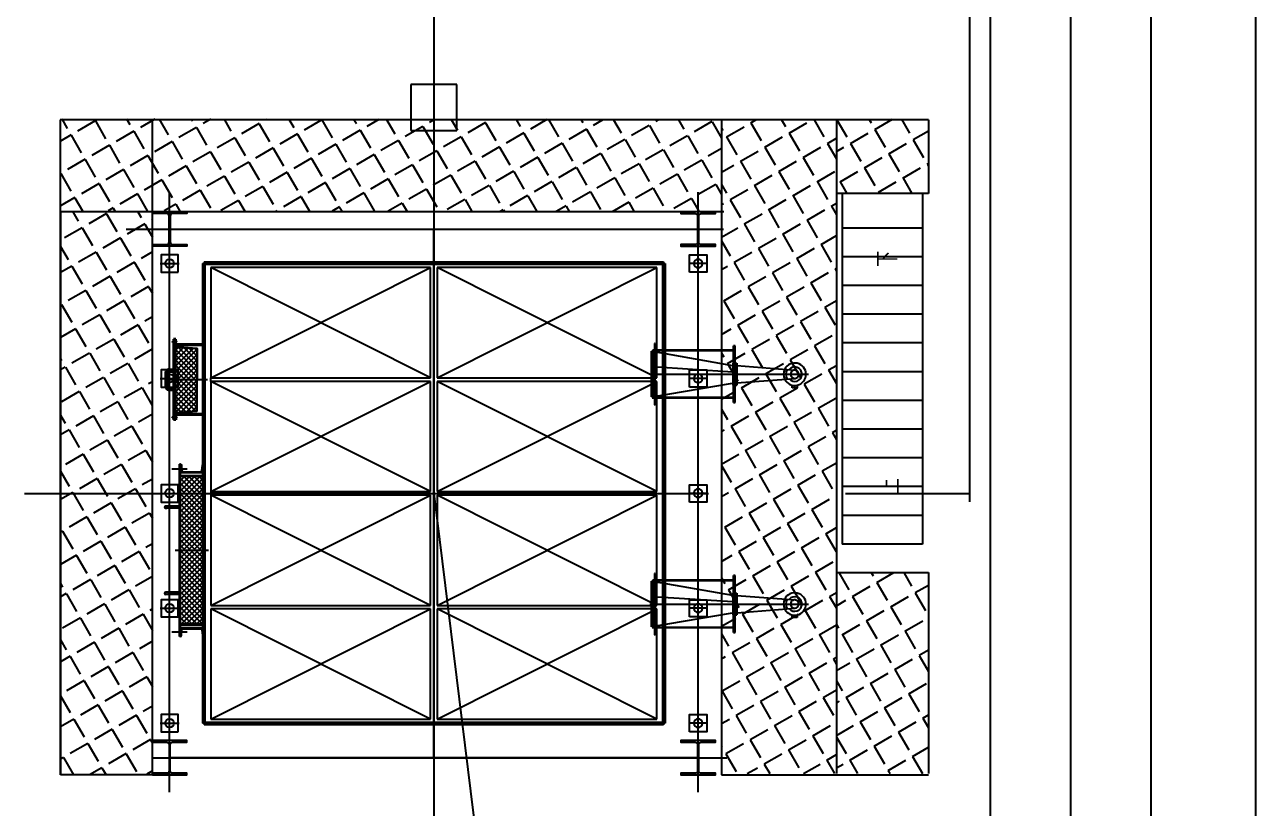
# Model space of a CAD drawing. Extents: x -170 to 1091, y -90 to 504.
# Drawn here: x 73.44 to 84.15, y 74.46 to 81.28 of the extents above; entities that cross this region are included whole.
import ezdxf

# ---------------------------------------------------------------- set-up
doc = ezdxf.new("R2010")
doc.units = 0
doc.header["$LTSCALE"] = 1000
for name, pattern in [('ACAD_ISO02W100', [11, 8, -3]), ('CENTER', [50.8, 31.75, -6.35, 6.35, -6.35]), ('CENTER8', [6.35, 3.96875, -0.79375, 0.79375, -0.79375]), ('DASH', [0.35, 0.25, -0.1]), ('DASHED', [19.05, 12.7, -6.35]), ('EB_DASHDOT', [39, 30, -3, 3, -3]), ('F', [0.75, 0.5, -0.25]), ('GEN7A', [6.875, 4.75, -0.875, 0.375, -0.875]), ('PHAN2', [0.65, 0.5, -0.03, 0.03, -0.03, 0.03, -0.03])]:
    doc.linetypes.add(name, pattern=pattern)
doc.layers.get('0').update_dxf_attribs({"linetype": 'CONTINUOUS'})
for name, color, linetype in [('3中心线层', 1, 'CENTER'), ('7AN', 4, 'GEN7A'), ('D2', 4, 'PHAN2'), ('DIM_COOR', 3, 'CONTINUOUS'), ('INTE_TEXT', 6, 'CONTINUOUS'), ('STAIR', 2, 'CONTINUOUS'), ('THIN', 7, 'CONTINUOUS'), ('中心线', 3, 'CENTER'), ('中心线2', 1, 'CENTER'), ('标注', 3, 'CONTINUOUS'), ('白实线', 7, 'CONTINUOUS'), ('细实线', 4, 'CONTINUOUS'), ('钢构CAD-H形钢', 152, 'CONTINUOUS'), ('钢构CAD-槽钢', 4, 'CONTINUOUS'), ('钢构CAD-角钢', 7, 'CONTINUOUS')]:
    doc.layers.add(name, color=color, linetype=linetype)
for name, color, linetype, lineweight in [('CAXA1', 1, 'EB_DASHDOT', 25), ('EB0', 7, 'CONTINUOUS', 35), ('中粗线', 4, 'CONTINUOUS', 35)]:
    doc.layers.add(name, color=color, linetype=linetype, lineweight=lineweight)
doc.styles.add('TSSD_Norm', font='Tssdeng.shx', dxfattribs={"width": 0.8, "bigfont": 'hztxt.shx'})
doc.linetypes.add('FENCELINE1', pattern='A,6.35,-2.54,[133,ltypeshp.shx,S=2.54,R=0,X=-2.54,Y=0],-2.54,25.4', length=36.83)
pattern_1 = [(30, (5850216.36, 272296.67), (-122.2375, 211.7216), [177.8, -66.675]), (120, (5850216.36, 272296.67), (-211.7216, -122.2375), [177.8, -66.675])]

# ---------------------------------------------------------------- blocks, each defined once
blk = doc.blocks.new('22321312311313')
for p, q in [((18199, -187543), (18199, -188038)), ((18215, -187543), (18199, -187543)), ((18205, -187543), (18205, -188038)), ((18208, -187543), (18208, -188038)), ((18215, -187543), (18215, -188038)), ((18896, -187523), (18896, -188056)), ((18903, -187523), (18896, -187523)), ((18903, -188056), (18903, -187523)), ((18915, -188002), (18915, -187577)), ((17659, -187673), (17703, -187673)), ((17659, -187695), (17659, -187673)), ((17681, -187673), (17681, -187692)), ((17703, -187673), (17703, -187695)), ((18208, -187587), (18915, -187587)), ((18215, -187582), (18915, -187582)), ((18922, -187594), (18222, -187713)), ((18922, -187594), (18927, -187593)), ((18927, -187593), (18927, -187990)), ((18942, -187790), (17561, -187790)), ((18185, -187715), (17678, -187754)), ((18186, -187885), (18186, -187696)), ((18199, -187696), (18186, -187696)), ((18204, -187696), (18219, -187696)), ((18219, -187885), (18219, -187696)), ((18185, -187865), (17678, -187826)), ((18199, -187885), (18186, -187885)), ((18204, -187885), (18219, -187885)), ((18922, -187856), (18219, -187812)), ((18922, -187990), (18222, -187867)), ((18208, -187993), (18915, -187993)), ((18215, -187998), (18915, -187998)), ((18927, -187990), (18922, -187990)), ((18199, -188038), (18215, -188038)), ((18896, -188056), (18903, -188056))]:
    blk.add_line(p, q)
for radius, start, end in [(97.8, 26.2718, 333.7282), (63.2, 39.3814, 320.6186), (36, 94.6728, 265.3272), (36, 265.3272, 94.6728), (78.8, 328.1608, 31.8392), (97.8, 333.7282, 26.2718)]:
    blk.add_arc((17681, -187790), radius, start, end)
blk = doc.blocks.new('A$C5AAC0D47')
at = {"layer": '中心线2', "color": 1, "ltscale": 300}
for p, q in [((-165, 0), (165, 0)), ((0, -165), (0, 165))]:
    blk.add_line(p, q, dxfattribs=at)
at = {"layer": '标注'}
blk.add_line((-100, -150), (100, -150), dxfattribs=at)
for points in [[(-100, 150), (-150, 150), (-150, -150), (150, -150)], [(100, 150), (-100, 150)], [(150, -150), (150, 150), (100, 150)]]:
    blk.add_lwpolyline(points, dxfattribs=at)
blk.add_circle((0, 2), 75, dxfattribs=at)
blk = doc.blocks.new('sdafgsd')
h = blk.add_hatch()
h.set_pattern_fill('ANGLE', color=256, scale=35, angle=390, style=0)
h.set_pattern_definition(pattern_1)
h.paths.add_polyline_path([(5888080, 289741), (5888730, 289741), (5888730, 288941), (5888091, 288941)])
h = blk.add_hatch()
h.set_pattern_fill('ANGLE', color=256, scale=35, angle=390, style=0)
h.set_pattern_definition(pattern_1)
h.paths.add_polyline_path([(5892030, 289741), (5893780, 289741), (5893780, 288941), (5892030, 288941)])
h = blk.add_hatch()
h.set_pattern_fill('ANGLE', color=256, scale=35, angle=390, style=0)
h.set_pattern_definition([(30, (5850216.36, 272096.67), (-122.2375, 211.7216), [177.8, -66.675]), (120, (5850216.36, 272096.67), (-211.7216, -122.2375), [177.8, -66.675])])
h.paths.add_polyline_path([(5888091, 288941), (5893780, 288941), (5893780, 287941), (5888091, 287941)])
h = blk.add_hatch()
h.set_pattern_fill('ANGLE', color=256, scale=35, angle=300, style=0)
h.set_pattern_definition([(300, (5871438.2, 324949.75), (211.7216, 122.2375), [177.8, -66.675]), (30, (5871438.2, 324949.75), (-122.2375, 211.7216), [177.8, -66.675])])
h.paths.add_polyline_path([(5888891, 287941), (5888882, 282187), (5888082, 282187), (5888091, 287941)])
h = blk.add_hatch()
h.set_pattern_fill('ANGLE', color=256, scale=35, angle=300, style=0)
h.set_pattern_definition([(300, (5877946.45, 324950.28), (211.7216, 122.2375), [177.8, -66.675]), (30, (5877946.45, 324950.28), (-122.2375, 211.7216), [177.8, -66.675])])
h.paths.add_polyline_path([(5893791, 282987), (5893791, 282187), (5888891, 282187), (5888891, 282987)])
at = {"layer": '钢构CAD-槽钢'}
h = blk.add_hatch(dxfattribs=at)
h.set_pattern_fill('ANSI37', color=2, scale=10, angle=360, style=0)
h.set_pattern_definition([(45, (6079651.686, 318500.074), (-22.4506403, 22.4506403), []), (135, (6079651.686, 318500.074), (-22.4506403, -22.4506403), [])])
h.paths.add_polyline_path([(5890079, 283375), (5890066, 283209), (5890066, 283209), (5890066, 283184), (5890351, 283184), (5890351, 283375)])
h.paths.add_polyline_path([(5890636, 283184), (5890636, 283209), (5890636, 283209), (5890623, 283375), (5890351, 283375), (5890351, 283184)])
h.paths.add_polyline_path([(5890215, 283246), (5890215, 283272), (5890257, 283272), (5890257, 283246)], flags=24)
h.paths.add_polyline_path([(5890560, 283363), (5890586, 283365), (5890590, 283323), (5890564, 283321)], flags=24)
h.paths.add_polyline_path([(5890436, 283312), (5890436, 283338), (5890478, 283338), (5890478, 283312)], flags=24)
h = blk.add_hatch(dxfattribs=at)
h.set_pattern_fill('ANSI37', color=2, scale=10, angle=360, style=0)
h.set_pattern_definition([(45, (5904696.828, 301913.306), (-22.45064, 22.45064), []), (135, (5904696.828, 301913.306), (-22.45064, -22.45064), [])])
h.paths.add_polyline_path([(5891192, 283430), (5892480, 283431), (5892480, 283231), (5891192, 283231)])
at = {"color": 5, "linetype": 'FENCELINE1', "ltscale": 20}
for p, q in [((5888091, 289741), (5888730, 289741)), ((5888730, 289741), (5888730, 288941)), ((5891782, 289691), (5891782, 288991)), ((5892030, 289741), (5893780, 289741)), ((5892030, 288941), (5892030, 289741))]:
    blk.add_line(p, q, dxfattribs=at)
at = {"color": 5, "ltscale": 20}
for p, q in [((5888091, 289741), (5888091, 282184)), ((5888730, 289691), (5891782, 289691)), ((5888091, 288941), (5893780, 288941)), ((5888091, 288941), (5893780, 288941)), ((5888730, 288991), (5891782, 288991)), ((5888891, 287962), (5888891, 282184)), ((5888091, 282984), (5893791, 282984)), ((5893791, 282987), (5893791, 282187)), ((5888091, 282184), (5893791, 282184)), ((5888891, 282187), (5893791, 282187))]:
    blk.add_line(p, q, dxfattribs=at)
at = {"color": 251}
for p, q in [((5890336, 287377), (5889376, 287377)), ((5889376, 287377), (5889376, 285467)), ((5890336, 287377), (5889376, 285467)), ((5890336, 285467), (5889376, 287377)), ((5890336, 285467), (5890336, 287377)), ((5891326, 287377), (5890366, 287377)), ((5890366, 287377), (5890366, 285467)), ((5891326, 287377), (5890366, 285467)), ((5891326, 285467), (5890366, 287377)), ((5891326, 285467), (5891326, 287377)), ((5892316, 287377), (5891356, 287377)), ((5891356, 287377), (5891356, 285467)), ((5892316, 287377), (5891356, 285467)), ((5892316, 285467), (5891356, 287377)), ((5892316, 285467), (5892316, 287377)), ((5893306, 287377), (5892346, 287377)), ((5892346, 287377), (5892346, 285467)), ((5893306, 287377), (5892346, 285467)), ((5893306, 285467), (5892346, 287377)), ((5893306, 285467), (5893306, 287377)), ((5889376, 285467), (5890336, 285467)), ((5890336, 285407), (5889376, 285407)), ((5889376, 285407), (5889376, 283497)), ((5890336, 285407), (5889376, 283497)), ((5890336, 283497), (5889376, 285407)), ((5890336, 283497), (5890336, 285407)), ((5890366, 285467), (5891326, 285467)), ((5891326, 285407), (5890366, 285407)), ((5890366, 285407), (5890366, 283497)), ((5891326, 285407), (5890366, 283497)), ((5891326, 283497), (5890366, 285407)), ((5891326, 283497), (5891326, 285407)), ((5891356, 285467), (5892316, 285467)), ((5892316, 285407), (5891356, 285407)), ((5891356, 285407), (5891356, 283497)), ((5892316, 285407), (5891356, 283497)), ((5892316, 283497), (5891356, 285407)), ((5892316, 283497), (5892316, 285407)), ((5892346, 285467), (5893306, 285467)), ((5893306, 285407), (5892346, 285407)), ((5892346, 285407), (5892346, 283497)), ((5893306, 285407), (5892346, 283497)), ((5893306, 283497), (5892346, 285407)), ((5893306, 283497), (5893306, 285407)), ((5889376, 283497), (5890336, 283497)), ((5890366, 283497), (5891326, 283497)), ((5891356, 283497), (5892316, 283497)), ((5892346, 283497), (5893306, 283497))]:
    blk.add_line(p, q, dxfattribs=at)
for p, q in [((5891161, 283437), (5891086, 283437)), ((5891086, 283431), (5891086, 283437)), ((5891161, 283431), (5891086, 283431)), ((5891161, 283437), (5891161, 283431)), ((5892511, 283437), (5892586, 283437)), ((5892511, 283437), (5892511, 283431)), ((5892511, 283431), (5892586, 283431))]:
    blk.add_line(p, q)
at = {"color": 2, "ltscale": 5}
for p, q in [((5891116, 283223), (5891116, 283242)), ((5891136, 283223), (5891136, 283243)), ((5892536, 283223), (5892536, 283243)), ((5892556, 283223), (5892556, 283241))]:
    blk.add_line(p, q, dxfattribs=at)
at = {"ltscale": 1.25}
for p, q in [((5891451, 283223), (5891451, 283103)), ((5891471, 283223), (5891471, 283103)), ((5892201, 283223), (5892201, 283103)), ((5892221, 283223), (5892221, 283103))]:
    blk.add_line(p, q, dxfattribs=at)
at = {"color": 6}
for points in [[(5888891, 287737), (5888891, 287587), (5888906, 287587), (5888906, 287712, -0.414214), (5888926, 287732), (5889156, 287732, -0.414214), (5889176, 287712), (5889176, 287587), (5889191, 287587), (5889191, 287887), (5889176, 287887), (5889176, 287762, -0.414214), (5889156, 287742), (5888926, 287742, -0.414214), (5888906, 287762), (5888906, 287887), (5888891, 287887)], [(5893491, 287737), (5893491, 287587), (5893506, 287587), (5893506, 287712, -0.414214), (5893526, 287732), (5893756, 287732, -0.414214), (5893776, 287712), (5893776, 287587), (5893791, 287587), (5893791, 287887), (5893776, 287887), (5893776, 287762, -0.414214), (5893756, 287742), (5893526, 287742, -0.414214), (5893506, 287762), (5893506, 287887), (5893491, 287887)], [(5889191, 283137), (5889191, 282987), (5889176, 282987), (5889176, 283112, 0.414214), (5889156, 283132), (5888926, 283132, 0.414214), (5888906, 283112), (5888906, 282987), (5888891, 282987), (5888891, 283287), (5888906, 283287), (5888906, 283162, 0.414214), (5888926, 283142), (5889156, 283142, 0.414214), (5889176, 283162), (5889176, 283287), (5889191, 283287)], [(5893491, 283137), (5893491, 282987), (5893506, 282987), (5893506, 283112, -0.414214), (5893526, 283132), (5893756, 283132, -0.414214), (5893776, 283112), (5893776, 282987), (5893791, 282987), (5893791, 283287), (5893776, 283287), (5893776, 283162, -0.414214), (5893756, 283142), (5893526, 283142, -0.414214), (5893506, 283162), (5893506, 283287), (5893491, 283287)]]:
    blk.add_lwpolyline(points, format="xyb", close=True, dxfattribs=at)
at = {"ltscale": 1.25}
for centre in [(5891461, 283103), (5892211, 283103)]:
    blk.add_arc(centre, 10, 180, 0, dxfattribs=at)
at = {"layer": '3中心线层', "color": 1, "linetype": 'CENTER8', "ltscale": 1.5}
for p, q in [((5891341, 281875), (5891341, 290103)), ((5893641, 282984), (5893641, 287988)), ((5889041, 282759), (5889041, 287957)), ((5893941, 287737), (5888720, 287737)), ((5893641, 285437), (5889041, 285437)), ((5893941, 283137), (5888720, 283137))]:
    blk.add_line(p, q, dxfattribs=at)
at = {"layer": '7AN', "color": 0, "linetype": 'DASHED'}
for p, q in [((5890063, 283181), (5890076, 283375)), ((5890066, 283178), (5890079, 283375)), ((5890079, 283378), (5890076, 283375)), ((5890076, 283375), (5890351, 283375)), ((5890079, 283375), (5890079, 283378)), ((5890079, 283378), (5890351, 283378)), ((5890623, 283378), (5890351, 283378)), ((5890626, 283375), (5890351, 283375)), ((5890623, 283375), (5890623, 283378)), ((5890623, 283378), (5890626, 283375)), ((5890636, 283178), (5890623, 283375)), ((5890639, 283181), (5890626, 283375)), ((5890063, 283181), (5890060, 283178)), ((5890066, 283178), (5890063, 283181))]:
    blk.add_line(p, q, dxfattribs=at)
at = {"layer": '7AN', "linetype": 'DASHED'}
for p, q in [((5890636, 283178), (5890639, 283181)), ((5890639, 283181), (5890642, 283178))]:
    blk.add_line(p, q, dxfattribs=at)
at = {"layer": 'INTE_TEXT', "color": 1, "linetype": 'ACAD_ISO02W100'}
blk.add_line((5893641, 287732), (5893641, 283142), dxfattribs=at)
at = {"layer": 'STAIR'}
for p, q in [((5889032, 289691), (5889032, 288991)), ((5889282, 289691), (5889282, 288991)), ((5889532, 289691), (5889532, 288991)), ((5889782, 289691), (5889782, 288991)), ((5890032, 289691), (5890032, 288991)), ((5890032, 289691), (5890032, 288991)), ((5890282, 289691), (5890282, 288991)), ((5890532, 289691), (5890532, 288991)), ((5890532, 289691), (5890532, 288991)), ((5890782, 289691), (5890782, 288991)), ((5891032, 289691), (5891032, 288991)), ((5891282, 289691), (5891282, 288991)), ((5891532, 289691), (5891532, 288991))]:
    blk.add_line(p, q, dxfattribs=at)
at = {"layer": 'THIN', "color": 3}
for points in [[(5889632, 289292, 0, 40, 0), (5889463, 289292, 0, 0, 0), (5888943, 289292, 0, 0, 0)], [(5890907, 289292, 0, 40, 0), (5891075, 289292, 0, 0, 0), (5891596, 289292, 0, 0, 0)]]:
    blk.add_lwpolyline(points, format="xyseb", dxfattribs=at)
at = {"layer": '中心线', "ltscale": 10}
for p, q in [((5890351, 283132), (5890351, 283467)), ((5890021, 283201), (5890021, 283161)), ((5890681, 283201), (5890681, 283161))]:
    blk.add_line(p, q, dxfattribs=at)
at = {"layer": '中心线', "linetype": 'F'}
for p, q in [((5891836, 283186), (5891836, 283474)), ((5891126, 283155), (5891126, 283290)), ((5892546, 283155), (5892546, 283290)), ((5891461, 283223), (5891461, 283118)), ((5892211, 283223), (5892211, 283118)), ((5891444, 283103), (5891477, 283103)), ((5892227, 283103), (5892194, 283103))]:
    blk.add_line(p, q, dxfattribs=at)
at = {"layer": '中心线', "ltscale": 4}
for p, q in [((5890271, 283127), (5890271, 283184)), ((5890431, 283127), (5890431, 283184)), ((5890395, 283110), (5890288, 283110)), ((5890289, 283110), (5890288, 283110)), ((5890413, 283110), (5890414, 283110))]:
    blk.add_line(p, q, dxfattribs=at)
for centre, start, end in [((5890288, 283127), 180, 270), ((5890414, 283127), 270, 0)]:
    blk.add_arc(centre, 17, start, end, dxfattribs=at)
at = {"layer": '中粗线', "color": 0, "ltscale": 100}
for p, q in [((5890045, 283437), (5890045, 283181)), ((5890051, 283437), (5890051, 283186)), ((5890651, 283437), (5890651, 283186)), ((5890657, 283437), (5890657, 283181)), ((5890000, 283191), (5890000, 283178)), ((5890045, 283191), (5890000, 283191)), ((5890000, 283181), (5890014, 283181)), ((5890000, 283178), (5890000, 283170)), ((5890000, 283178), (5890014, 283178)), ((5890000, 283170), (5890702, 283170)), ((5890014, 283191), (5890014, 283178)), ((5890014, 283178), (5890014, 283170)), ((5890028, 283191), (5890028, 283178)), ((5890028, 283181), (5890702, 283181)), ((5890028, 283178), (5890702, 283178)), ((5890028, 283178), (5890028, 283170)), ((5890051, 283186), (5890045, 283181)), ((5890051, 283186), (5890045, 283186)), ((5890051, 283186), (5890651, 283186)), ((5890263, 283127), (5890263, 283170)), ((5890279, 283127), (5890279, 283170)), ((5890423, 283127), (5890423, 283170)), ((5890439, 283127), (5890439, 283170)), ((5890657, 283191), (5890702, 283191)), ((5890674, 283201), (5890686, 283192)), ((5890674, 283191), (5890674, 283170)), ((5890674, 283159), (5890686, 283167)), ((5890687, 283201), (5890676, 283192)), ((5890687, 283159), (5890676, 283167)), ((5890688, 283191), (5890688, 283170)), ((5890702, 283191), (5890702, 283170)), ((5890288, 283118), (5890414, 283118)), ((5890288, 283102), (5890414, 283102))]:
    blk.add_line(p, q, dxfattribs=at)
at = {"layer": '中粗线', "ltscale": 100}
for q in [(5890657, 283186), (5890657, 283181)]:
    blk.add_line((5890651, 283186), q, dxfattribs=at)
at = {"layer": '中粗线', "color": 0, "ltscale": 100}
for centre, radius, start, end in [((5890288, 283127), 25, 180, 270), ((5890288, 283127), 9, 180, 270), ((5890414, 283127), 9, 270, 0), ((5890414, 283127), 25, 270, 0)]:
    blk.add_arc(centre, radius, start, end, dxfattribs=at)
at = {"layer": '白实线', "color": 0, "ltscale": 100}
for p, q in [((5890014, 283201), (5890026, 283192)), ((5890027, 283201), (5890016, 283192))]:
    blk.add_line(p, q, dxfattribs=at)
at = {"layer": '白实线', "ltscale": 100}
for p, q in [((5890014, 283159), (5890026, 283167)), ((5890027, 283159), (5890016, 283167))]:
    blk.add_line(p, q, dxfattribs=at)
at = {"layer": '细实线'}
for p, q in [((5891186, 283223), (5891186, 283437)), ((5891186, 283437), (5892486, 283437)), ((5891186, 283431), (5892486, 283431)), ((5891192, 283223), (5891192, 283431)), ((5892480, 283231), (5892480, 283431)), ((5892486, 283231), (5892486, 283437)), ((5892586, 283231), (5891086, 283231)), ((5891086, 283231), (5891086, 283223)), ((5892586, 283223), (5891086, 283223)), ((5892586, 283231), (5892586, 283223))]:
    blk.add_line(p, q, dxfattribs=at)
for points in [[(5891161, 283231), (5891086, 283231, -0.390356), (5891094, 283240), (5891142, 283244, 0.393594), (5891152, 283254), (5891152, 283407, 0.390356), (5891142, 283418), (5891094, 283422, -0.390356), (5891086, 283431), (5891161, 283431)], [(5892511, 283231), (5892586, 283231, 0.390356), (5892577, 283240), (5892530, 283243, -0.393594), (5892520, 283254), (5892520, 283407, -0.390356), (5892530, 283418), (5892577, 283422, 0.390356), (5892586, 283431), (5892511, 283431)]]:
    blk.add_lwpolyline(points, format="xyb", close=True, dxfattribs=at)
blk.add_lwpolyline([(5891192, 283430), (5892480, 283431), (5892480, 283231), (5891192, 283231)], close=True, dxfattribs=at)
at = {"layer": '钢构CAD-H形钢'}
for p, q in [((5893791, 287941), (5893791, 289741)), ((5888091, 287941), (5893791, 287941)), ((5890366, 283497), (5890336, 283497)), ((5891326, 283497), (5891356, 283497))]:
    blk.add_line(p, q, dxfattribs=at)
at = {"layer": '钢构CAD-角钢', "color": 7, "lineweight": 50}
for p, q in [((5889335, 287437), (5889335, 283437)), ((5889335, 287437), (5893347, 287437)), ((5889341, 287443), (5889341, 283431)), ((5889341, 287443), (5893341, 287443)), ((5893341, 287443), (5893341, 283431)), ((5893347, 287437), (5893347, 283437)), ((5889335, 283437), (5893347, 283437)), ((5889341, 283431), (5893341, 283431))]:
    blk.add_line(p, q, dxfattribs=at)
at = {"rotation": 270}
for p in [(6078094, 306259), (6080094, 306259)]:
    blk.add_blockref('22321312311313', p, dxfattribs=at)
at = {"color": 2, "yscale": 0.5, "zscale": 0.5, "rotation": 90}
for p, xscale in [((5889341, 287737), -0.5), ((5890341, 287737), -0.5), ((5891341, 287737), -0.5), ((5892341, 287737), -0.5), ((5893341, 287737), -0.5), ((5889341, 283137), 0.5), ((5890341, 283137), 0.5), ((5891341, 283137), 0.5), ((5892341, 283137), 0.5), ((5893341, 283137), 0.5)]:
    blk.add_blockref('A$C5AAC0D47', p, dxfattribs=dict(at, xscale=xscale))
at = {"layer": 'THIN', "color": 3, "char_height": 175, "attachment_point": 5, "rotation": 180, "style": 'TSSD_Norm'}
for s, insert in [('下', (5889299, 289383)), ('上', (5891278, 289406))]:
    blk.add_mtext(s, dxfattribs=dict(at, insert=insert))

msp = doc.modelspace()

# ---------------------------------------------------------------- linework, layer by layer
at = {"linetype": 'Continuous'}
msp.add_line((81.66523, 77.12579, 0), (81.66523, 124.49998), dxfattribs=at)
at = {"color": 1, "linetype": 'DASH', "ltscale": 800}
msp.add_line((84.15001, 117.97583), (84.14994, 54.27583), dxfattribs=at)
at = {"layer": 'CAXA1', "ltscale": 20}
msp.add_line((76.99947, 91.75003), (76.99944, 61.14844), dxfattribs=at)
at = {"layer": 'D2', "elevation": 0}
msp.add_lwpolyline([(76.79999, 80.75806), (76.79999, 80.35806), (77.19999, 80.35806), (77.19999, 80.75806)], close=True, dxfattribs=at)
at = {"layer": 'DIM_COOR', "color": 4, "linetype": 'Continuous'}
msp.add_line((76.99945, 77.19999), (82.05136, 36.11228), dxfattribs=at)
at = {"layer": 'EB0', "lineweight": 25}
for p, q in [((81.84498, 69.50002, -0.908), (81.84108, 103.05872, 0)), ((82.54497, 68.60002, -0.908), (82.54108, 103.05872, 0)), ((83.24497, 68.60002, -0.908), (83.24108, 103.05872, 0))]:
    msp.add_line(p, q, dxfattribs=at)

# ---------------------------------------------------------------- block references
at = {"xscale": 0.001, "yscale": 0.001, "zscale": 0.001, "rotation": 269.9999401245734}
msp.add_blockref('sdafgsd', (-208.43129, 5968.541), dxfattribs=at)

doc.saveas('drawing.dxf')
